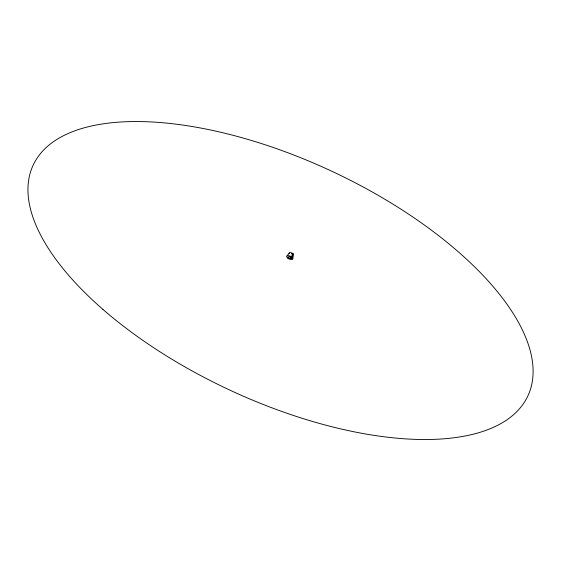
<?xml version="1.0" encoding="UTF-8"?>
<svg xmlns="http://www.w3.org/2000/svg" width="561" height="561" viewBox="0 0 561 561"><rect width="100%" height="100%" fill="white"/><g stroke="black" fill="none" stroke-linecap="round" stroke-linejoin="round"><path stroke-width="0.84" d="M290.78 256.65L290.78 257.324A5.077 1.641 -78.1 0 0 290.822 258.011L290.268 258.348M290.879 258.326L290.339 258.179M293.165 254.154L292.905 256.875M291.012 258.179L291.075 257.211M291.264 258.228L291.327 257.296M291.839 257.085L292.204 253.277L292.814 253.635L292.583 256.91L291.369 257.513A5.042 1.62 -78.1 0 0 291.425 257.19M292.484 256.84L292.814 253.635M292.744 256.889L292.681 253.754M292.611 256.756L291.986 256.587M286.902 256.096L289.273 252.983M291.741 253.698L292.204 253.277M291.033 258.214L291.475 257.815M292.183 257.169L292.94 257.275A2.756 1.381 53.7 0 1 291.797 258.698M290.9 258.502L292.709 256.98M290.374 258.418L291.012 258.537M292.933 253.902L293.179 253.937A2.44 1.157 25 0 0 290.402 252.646A2.44 1.157 25 0 0 289.224 253.663M291.425 257.31A40.448 15.946 83.3 0 1 291.334 258.298M287.625 258.025A3.268 1.543 25 0 0 292.709 259.063A3.268 1.543 25 0 0 289.027 255.732A3.268 1.543 25 0 0 287.625 258.025M288.775 257.808A1.529 0.722 25 0 0 291.152 258.291A1.529 0.722 25 0 0 289.427 256.735A1.529 0.722 25 0 0 288.775 257.808M102.908 309.384A272.941 120.727 25 0 0 524.851 401.508A272.941 120.727 25 0 0 213.818 130.699A272.941 120.727 25 0 0 102.908 309.384"/></g></svg>
